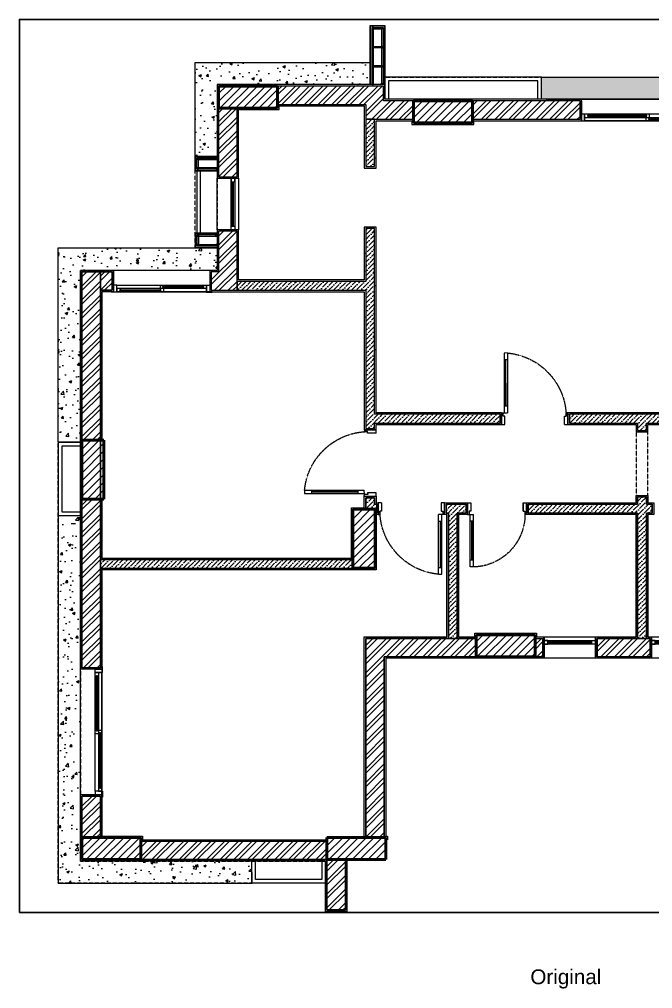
# Model space of a CAD drawing. Header units: metres. Extents: x 0 to 104350, y 982 to 43174.
# Drawn here: x 3403 to 11991, y 30032 to 43174 of the extents above; entities that cross this region are included whole.
import ezdxf
from ezdxf.xclip import XClip

# ---------------------------------------------------------------- set-up
doc = ezdxf.new("R2010")
doc.units = ezdxf.units.M
doc.header["$XCLIPFRAME"] = 2
doc.linetypes.add('DASHED2', pattern=[0.375, 0.25, -0.125])
doc.layers.get('0').update_dxf_attribs({"lineweight": 30})
for name, color, linetype, lineweight in [('A-ANNO-DIMS', 1, 'Continuous', 0), ('A-ANNO-HATCH', 9, 'Continuous', 9), ('A-CLNG-GRID', 2, 'Continuous', 5), ('A-DOOR', 1, 'Continuous', 5), ('A-DOOR-FRAM', 1, 'Continuous', 0), ('A-ELEV-BACK', 1, 'Continuous', 0), ('A-FLOR-OVHD', 1, 'DASHED2', 0), ('A-SECT', 1, 'Continuous', 5), ('A-WALL', 3, 'Continuous', 18), ('A-WINDOW', 10, 'Continuous', 5), ('dimensions', 90, 'Continuous', 30), ('G-ANNO-HATCH', 8, 'Continuous', 0), ('HATCH', 8, 'Continuous', 0), ('S-COLS', 52, 'Continuous', 9)]:
    doc.layers.add(name, color=color, linetype=linetype, lineweight=lineweight)
doc.styles.get("Standard").update_dxf_attribs({"font": 'arial.ttf'})
pattern_1 = [(45, (-188201.82, 51839.08), (-92.807765, 92.807765), []), (45, (-188139.95, 51839.08), (-92.807765, 92.807765), [])]
pattern_2 = [(45, (-188201.82, 51839.084), (23.201941, 85.073785), [109.375, -21.875, 0, -21.875])]
pattern_3 = [(50, (0, 0), (358.6301, -31.37607), [37.5, -412.5]), (355, (0, 0), (-69.3757, 376.0961), [30, -330]), (100.45144, (29.9, -2.6), (289.2544, 344.72), [31.8701, -350.57106]), (46.1842, (0, 100), (533.6207, -82.7596), [56.25, -618.75]), (96.63564, (44.47, 93.1), (467.331, 487.0593), [47.8052, -525.8569]), (351.18416, (0, 100), (467.331, 487.0593), [45, -495]), (21, (50, 75), (298.4535, -201.30945), [37.5, -412.5]), (326, (50, 75), (121.6577, 362.575), [30, -330]), (71.45144, (74.87, 58.22), (420.1112, 161.2656), [31.8701, -350.57106]), (37.5, (0, 0), (6.07993, 166.44693), [0, -326, 0, -335, 0, -331.25]), (7.5, (0, 0), (131.53477, 197.20586), [0, -191, 0, -318.5, 0, -126.25]), (327.5, (-111.5, 0), (266.91122, -11.27744), [0, -125, 0, -390, 0, -517.5]), (317.5, (-161.5, 0), (291.5931, 50.0525), [0, -162.5, 0, -259, 0, -367.5])]
pattern_4 = [(45, (116748.97, -54336.016), (-53.033, 53.033), [])]

# ---------------------------------------------------------------- blocks, each defined once
blk = doc.blocks.new('*U118')
for p, q in [((-5314, 135751), (-5249, 135754)), ((-5251, 134853), (-5299, 135751)), ((-5201, 134855), (-5249, 135754)), ((-5244, 135654), (-5294, 135652)), ((-5271, 135653), (-5234, 134955)), ((-5266, 135653), (-5229, 134955)), ((-5207, 134957), (-5257, 134954)), ((-5201, 134855), (-5251, 134853))]:
    blk.add_line(p, q)
at = {"linetype": 'DASHED2'}
blk.add_arc((-5342, 135819), 974, 278.2926, 1.8703, dxfattribs=at)
at = {"layer": 'A-DOOR-FRAM'}
for p, q in [((-4400, 135977), (-4350, 135980)), ((-4350, 135980), (-4340, 135803)), ((-5349, 135927), (-5299, 135930)), ((-5339, 135749), (-5349, 135927)), ((-5339, 135749), (-5314, 135751)), ((-4340, 135803), (-4365, 135801))]:
    blk.add_line(p, q, dxfattribs=at)
for points in [[(-4400, 135977), (-4393, 135850), (-4368, 135851), (-4365, 135801)], [(-5299, 135930), (-5292, 135802), (-5317, 135801), (-5314, 135751)]]:
    blk.add_lwpolyline(points, dxfattribs=at)
blk = doc.blocks.new('*U126')
for p, q in [((-5317, 135773), (-5382, 135770)), ((-5339, 134971), (-5382, 135770)), ((-5289, 134974), (-5332, 135773)), ((-5377, 135670), (-5327, 135673)), ((-5354, 135671), (-5322, 135073)), ((-5349, 135671), (-5317, 135074)), ((-5345, 135072), (-5295, 135075)), ((-5339, 134971), (-5289, 134974))]:
    blk.add_line(p, q)
at = {"linetype": 'DASHED2'}
blk.add_arc((-5362, 135777), 807, 179.9493, 271.6029, dxfattribs=at)
at = {"layer": 'A-DOOR-FRAM'}
for p, q in [((-5302, 135954), (-5352, 135952)), ((-5292, 135775), (-5302, 135954)), ((-5292, 135775), (-5317, 135773))]:
    blk.add_line(p, q, dxfattribs=at)
for points in [[(-6144, 135779), (-6150, 135909), (-6200, 135906), (-6191, 135727), (-6166, 135728)], [(-6150, 135909), (-6144, 135779), (-6168, 135778), (-6166, 135728)], [(-5352, 135952), (-5345, 135822), (-5320, 135823), (-5317, 135773)]]:
    blk.add_lwpolyline(points, dxfattribs=at)
blk = doc.blocks.new('*U123')
for p, q in [((-0.235, 0.09), (0.978, 0.09)), ((-0.235, 0.045), (-0.235, 0.09)), ((0.978, 0.045), (-0.235, 0.045)), ((0.978, 0.045), (-0.235, 0.045)), ((-0.235, 0.045), (-0.235, 0)), ((-0.235, 0), (0.978, 0)), ((-0.19, 0.045), (-0.19, 0.026)), ((-0.19, 0.018), (-0.19, 0)), ((0.35, 0.09), (0.35, 0.026)), ((0.35, 0.018), (0.35, 0)), ((0.395, 0.09), (0.395, 0.071)), ((0.395, 0.063), (0.395, 0)), ((0.933, 0.09), (0.933, 0.071)), ((0.933, 0.063), (0.933, 0.045)), ((0.978, 0.09), (0.978, 0.045)), ((0.978, 0), (0.978, 0.045))]:
    blk.add_line(p, q)
for points in [[(-0.315, 0), (-0.235, 0), (-0.235, -0.007), (-0.315, -0.007)], [(-0.235, 0.09), (-0.28, 0.09), (-0.28, 0), (-0.235, 0)], [(-0.235, 0.09), (0.978, 0.09), (0.978, 0), (-0.235, 0)], [(-0.196, 0.026), (0.362, 0.026), (0.362, 0.018), (-0.196, 0.018)], [(0.383, 0.071), (0.94, 0.071), (0.94, 0.063), (0.383, 0.063)], [(0.978, 0.09), (1.023, 0.09), (1.023, 0), (0.978, 0)], [(1.058, 0), (0.978, 0), (0.978, -0.007), (1.058, -0.007)]]:
    blk.add_lwpolyline(points, close=True)
blk = doc.blocks.new('*U125')
for p, q in [((-2.079, -0.07), (-1.479, -0.07)), ((-2.079, -0.08), (-1.479, -0.08))]:
    blk.add_line(p, q)
for points in [[(-2.129, 0.14), (-1.429, 0.14), (-1.429, -0.15), (-2.129, -0.15)], [(-2.129, -0.1), (-2.129, -0.05), (-1.429, -0.05), (-1.429, -0.1)], [(-2.129, -0.05), (-2.079, -0.05), (-2.079, -0.1), (-2.129, -0.1)], [(-1.429, -0.05), (-1.479, -0.05), (-1.479, -0.1), (-1.429, -0.1)]]:
    blk.add_lwpolyline(points, close=True)
blk = doc.blocks.new('*U122')
for p, q in [((-0.235, 0.09), (1.376, 0.09)), ((-0.235, 0.045), (-0.235, 0.09)), ((1.376, 0.045), (-0.235, 0.045)), ((1.376, 0.045), (-0.235, 0.045)), ((-0.235, 0.045), (-0.235, 0)), ((-0.235, 0), (1.376, 0)), ((-0.19, 0.045), (-0.19, 0.026)), ((-0.19, 0.018), (-0.19, 0)), ((0.548, 0.09), (0.548, 0.026)), ((0.548, 0.018), (0.548, 0)), ((0.593, 0.09), (0.593, 0.071)), ((0.593, 0.063), (0.593, 0)), ((1.331, 0.09), (1.331, 0.071)), ((1.331, 0.063), (1.331, 0.045)), ((1.376, 0.09), (1.376, 0.045)), ((1.376, 0), (1.376, 0.045))]:
    blk.add_line(p, q)
for points in [[(-0.315, 0), (-0.235, 0), (-0.235, -0.007), (-0.315, -0.007)], [(-0.235, 0.09), (-0.28, 0.09), (-0.28, 0), (-0.235, 0)], [(-0.235, 0.09), (1.376, 0.09), (1.376, 0), (-0.235, 0)], [(-0.196, 0.026), (0.561, 0.026), (0.561, 0.018), (-0.196, 0.018)], [(0.582, 0.071), (1.337, 0.071), (1.337, 0.063), (0.582, 0.063)], [(1.376, 0.09), (1.421, 0.09), (1.421, 0), (1.376, 0)], [(1.456, 0), (1.376, 0), (1.376, -0.007), (1.456, -0.007)]]:
    blk.add_lwpolyline(points, close=True)
blk = doc.blocks.new('*U121')
for p, q in [((-2.079, -0.07), (-1.479, -0.07)), ((-2.079, -0.08), (-1.479, -0.08))]:
    blk.add_line(p, q)
for points in [[(-2.129, 0.14), (-1.429, 0.14), (-1.429, -0.15), (-2.129, -0.15)], [(-2.129, -0.1), (-2.129, -0.05), (-1.429, -0.05), (-1.429, -0.1)], [(-2.129, -0.05), (-2.079, -0.05), (-2.079, -0.1), (-2.129, -0.1)], [(-1.429, -0.05), (-1.479, -0.05), (-1.479, -0.1), (-1.429, -0.1)]]:
    blk.add_lwpolyline(points, close=True)
blk = doc.blocks.new('*U138')
for p, q in [((-0.235, 0.09), (1.473, 0.09)), ((-0.235, 0.045), (-0.235, 0.09)), ((1.473, 0.045), (-0.235, 0.045)), ((1.473, 0.045), (-0.235, 0.045)), ((-0.235, 0.045), (-0.235, 0)), ((-0.235, 0), (1.473, 0)), ((-0.19, 0.045), (-0.19, 0.026)), ((-0.19, 0.018), (-0.19, 0)), ((0.597, 0.09), (0.597, 0.026)), ((0.597, 0.018), (0.597, 0)), ((0.642, 0.09), (0.642, 0.071)), ((0.642, 0.063), (0.642, 0)), ((1.428, 0.09), (1.428, 0.071)), ((1.428, 0.063), (1.428, 0.045)), ((1.473, 0.09), (1.473, 0.045)), ((1.473, 0), (1.473, 0.045))]:
    blk.add_line(p, q)
for points in [[(-0.315, 0), (-0.235, 0), (-0.235, -0.007), (-0.315, -0.007)], [(-0.235, 0.09), (-0.28, 0.09), (-0.28, 0), (-0.235, 0)], [(-0.235, 0.09), (1.473, 0.09), (1.473, 0), (-0.235, 0)], [(-0.196, 0.026), (0.609, 0.026), (0.609, 0.018), (-0.196, 0.018)], [(0.63, 0.071), (1.434, 0.071), (1.434, 0.063), (0.63, 0.063)], [(1.473, 0.09), (1.518, 0.09), (1.518, 0), (1.473, 0)], [(1.553, 0), (1.473, 0), (1.473, -0.007), (1.553, -0.007)]]:
    blk.add_lwpolyline(points, close=True)
blk = doc.blocks.new('hjnhgfhgn')
at = {"layer": 'A-FLOR-OVHD'}
blk.add_lwpolyline([(101259, -22509), (101259, -20379), (97632, -20379), (97632, -11762), (99490, -11762), (99490, -9249), (101865, -9249), (101865, -9549), (99790, -9549), (99790, -12069), (97936, -12069), (97936, -14398), (97936, -20079), (101259, -20079), (101259, -22839)], dxfattribs=at)
blk.add_lwpolyline([(102065, -9449), (106681, -9449), (106681, -9249), (119821, -9249), (119821, -9449), (124433, -9449), (124433, -9749), (119521, -9749), (119521, -9549), (118379, -9550), (118379, -9549), (116503, -9549), (116503, -9550), (110625, -9550), (110625, -9549), (107857, -9549), (107857, -9549), (106977, -9549), (106977, -9749), (102065, -9749)], close=True, dxfattribs=at)
blk = doc.blocks.new('B GF')
at = {"layer": 'A-ANNO-HATCH', "true_color": 0x939598}
h = blk.add_hatch(dxfattribs=at)
h.set_pattern_fill('AR-CONC', color=252, scale=50)
h.set_pattern_definition(pattern_3)
h.paths.add_polyline_path([(147038, -10522), (146738, -10522), (146738, -9249), (149114, -9249), (149114, -9549), (147038, -9549)])
h = blk.add_hatch(dxfattribs=at)
h.set_pattern_fill('AR-CONC', color=252, scale=50)
h.set_pattern_definition([(50, (0, -9699.07), (358.6301, -31.37607), [37.5, -412.5]), (355, (0, -9699.07), (-69.3757, 376.0961), [30, -330]), (100.45144, (29.9, -9701.7), (289.2544, 344.72), [31.8701, -350.57106]), (46.1842, (0, -9599.07), (533.6207, -82.7596), [56.25, -618.75]), (96.63564, (44.47, -9605.96), (467.331, 487.0593), [47.8052, -525.8569]), (351.18416, (0, -9599.07), (467.331, 487.0593), [45, -495]), (21, (50, -9624.07), (298.45353, -201.30945), [37.5, -412.5]), (326, (50, -9624.07), (121.6577, 362.575), [30, -330]), (71.45144, (74.87, -9640.84), (420.1112, 161.2656), [31.8701, -350.57106]), (37.5, (0, -9699.07), (6.07993, 166.44693), [0, -326, 0, -335, 0, -331.25]), (7.5, (0, -9699.07), (131.53477, 197.20586), [0, -191, 0, -318.5, 0, -126.25]), (327.5, (-111.5, -9699.07), (266.91122, -11.27744), [0, -125, 0, -390, 0, -517.5]), (317.5, (-161.5, -9699.07), (291.5931, 50.0525), [0, -162.5, 0, -259, 0, -367.5])])
h.paths.add_polyline_path([(161718, -9549), (161712, -9248), (163283, -9248), (163290, -9549)])
h.paths.add_polyline_path([(169560, -9749), (169560, -9449), (167070, -9449), (167070, -9249), (153929, -9249), (153931, -9449), (151438, -9449), (151436, -9749), (154230, -9749), (154230, -9549), (166691, -9549), (166691, -9749), (171671, -9749), (171671, -9749)])
h = blk.add_hatch(dxfattribs=at)
h.set_pattern_fill('AR-CONC', color=252, scale=50)
h.set_pattern_definition(pattern_3)
h.paths.add_polyline_path([(145184, -14398), (144880, -14398), (144880, -11762), (147038, -11762), (147038, -11861), (147038, -12069), (145184, -12069)])
h = blk.add_hatch(dxfattribs=at)
h.set_pattern_fill('AR-CONC', color=252, scale=50)
h.set_pattern_definition(pattern_3)
h.paths.add_polyline_path([(145184, -15398), (144880, -15398), (144880, -20379), (147507, -20379), (147507, -20079), (145184, -20079)])
at = {"layer": 'A-ANNO-DIMS'}
blk.add_lwpolyline([(147038, -10522), (146738, -10522), (146738, -9249), (149114, -9249), (149114, -9549), (147038, -9549)], close=True, dxfattribs=at)
at = {"layer": 'A-ELEV-BACK'}
for points in [[(171671, -9449), (171671, -9749), (166691, -9749), (166691, -9549), (154230, -9549), (154230, -9749), (151436, -9749), (151436, -9449), (153930, -9449), (153930, -9249), (167070, -9249), (167070, -9449)], [(145184, -14398), (144880, -14398), (144880, -11762), (147038, -11762), (147038, -11861), (147038, -11861), (147038, -12069), (145184, -12069)], [(145184, -15398), (144880, -15398), (144884, -20379), (147512, -20379), (147507, -20079), (145184, -20079)]]:
    blk.add_lwpolyline(points, close=True, dxfattribs=at)
blk = doc.blocks.new('gfbgg')
at = {"layer": 'A-ELEV-BACK'}
for points in [[(104187, -9749), (104187, -9449), (102065, -9449), (102065, -9749)], [(104137, -9749), (104137, -9499), (102115, -9499), (102115, -9749)], [(97936, -15398), (97636, -15398), (97636, -14398), (97936, -14398)], [(97936, -15348), (97686, -15348), (97686, -14448), (97936, -14448)], [(101259, -20079), (101259, -20379), (100259, -20379), (100259, -20079)], [(101209, -20079), (101209, -20329), (100309, -20329), (100309, -20079)]]:
    blk.add_lwpolyline(points, dxfattribs=at)
blk = doc.blocks.new('gtrgtgrtgtg')
at = {"layer": 'A-CLNG-GRID'}
for points in [[(101865, -9549), (101865, -9149), (101865, -8749), (102065, -8749), (102065, -9549)], [(99790, -10722), (99730, -10722), (99490, -10722), (99490, -10522), (99790, -10522)], [(99790, -11562), (99730, -11562), (99490, -11562), (99490, -11762), (99790, -11762)]]:
    blk.add_lwpolyline(points, dxfattribs=at)
at = {"layer": 'A-ELEV-BACK'}
blk.add_lwpolyline([(99515, -11562), (99565, -11562), (99565, -10722), (99515, -10722)], close=True, dxfattribs=at)
at = {"layer": 'A-SECT'}
for points in [[(101870, -9549), (101870, -9149), (101870, -8754), (102060, -8754), (102060, -9549)], [(101890, -9549), (101890, -9149), (101890, -8774), (102040, -8774), (102040, -9549)], [(101910, -9549), (101910, -9149), (101910, -8794), (102020, -8794), (102020, -9549)], [(99790, -10717), (99730, -10717), (99495, -10717), (99495, -10527), (99790, -10527)], [(99790, -10697), (99730, -10697), (99515, -10697), (99515, -10547), (99790, -10547)], [(99790, -10677), (99730, -10677), (99535, -10677), (99535, -10567), (99790, -10567)], [(99790, -11567), (99730, -11567), (99495, -11567), (99495, -11757), (99790, -11757)], [(99790, -11587), (99730, -11587), (99515, -11587), (99515, -11737), (99790, -11737)], [(99790, -11607), (99730, -11607), (99535, -11607), (99535, -11717), (99790, -11717)]]:
    blk.add_lwpolyline(points, dxfattribs=at)
for points in [[(101890, -8794), (101910, -8794), (101910, -8774), (101890, -8774)], [(101893, -8791), (101907, -8791), (101907, -8777), (101893, -8777)], [(102040, -8794), (102020, -8794), (102020, -8774), (102040, -8774)], [(102037, -8791), (102023, -8791), (102023, -8777), (102037, -8777)], [(101890, -9032), (101910, -9032), (101910, -9052), (101890, -9052)], [(101893, -9035), (101907, -9035), (101907, -9049), (101893, -9049)], [(101910, -9032), (102020, -9032), (102020, -9052), (101910, -9052)], [(102040, -9032), (102020, -9032), (102020, -9052), (102040, -9052)], [(102037, -9035), (102023, -9035), (102023, -9049), (102037, -9049)], [(101890, -9311), (101910, -9311), (101910, -9291), (101890, -9291)], [(101893, -9308), (101907, -9308), (101907, -9294), (101893, -9294)], [(101910, -9291), (102020, -9291), (102020, -9311), (101910, -9311)], [(102040, -9311), (102020, -9311), (102020, -9291), (102040, -9291)], [(102037, -9308), (102023, -9308), (102023, -9294), (102037, -9294)], [(101890, -9549), (101910, -9549), (101910, -9529), (101890, -9529)], [(101893, -9546), (101907, -9546), (101907, -9532), (101893, -9532)], [(102040, -9549), (102020, -9549), (102020, -9529), (102040, -9529)], [(102037, -9546), (102023, -9546), (102023, -9532), (102037, -9532)], [(99535, -10547), (99535, -10567), (99515, -10567), (99515, -10547)], [(99532, -10550), (99532, -10564), (99518, -10564), (99518, -10550)], [(99790, -10547), (99790, -10567), (99770, -10567), (99770, -10547)], [(99787, -10550), (99787, -10564), (99773, -10564), (99773, -10550)], [(99535, -10697), (99535, -10677), (99515, -10677), (99515, -10697)], [(99532, -10694), (99532, -10680), (99518, -10680), (99518, -10694)], [(99790, -10697), (99790, -10677), (99770, -10677), (99770, -10697)], [(99787, -10694), (99787, -10680), (99773, -10680), (99773, -10694)], [(99535, -11587), (99535, -11607), (99515, -11607), (99515, -11587)], [(99532, -11590), (99532, -11604), (99518, -11604), (99518, -11590)], [(99790, -11587), (99790, -11607), (99770, -11607), (99770, -11587)], [(99787, -11590), (99787, -11604), (99773, -11604), (99773, -11590)], [(99535, -11737), (99535, -11717), (99515, -11717), (99515, -11737)], [(99532, -11734), (99532, -11720), (99518, -11720), (99518, -11734)], [(99790, -11737), (99790, -11717), (99770, -11717), (99770, -11737)], [(99787, -11734), (99787, -11720), (99773, -11720), (99773, -11734)]]:
    blk.add_lwpolyline(points, close=True, dxfattribs=at)
blk = doc.blocks.new('M_Concrete-Rectangular-Column - C4-300_800-V3-0-6-4th floor columns')
at = {"layer": 'S-COLS'}
h = blk.add_hatch(dxfattribs=at)
h.set_pattern_fill('FP_6', color=256, style=0, pattern_type=2)
h.set_pattern_definition([(224.998, (-12.304, 7.91), (0.05303116, -0.05303486), [])])
h.paths.add_polyline_path([(0.15, 0.4), (-0.15, 0.4), (-0.15, -0.4), (0.15, -0.4)])
at = {"layer": 'S-COLS', "lineweight": 50}
for p, q in [((0.15, 0.4), (-0.15, 0.4)), ((-0.15, 0.4), (-0.15, -0.4)), ((0.15, -0.4), (0.15, 0.4)), ((-0.15, -0.4), (0.15, -0.4))]:
    blk.add_line(p, q, dxfattribs=at)
blk = doc.blocks.new('Typical')
at = {"layer": 'S-COLS'}
h = blk.add_hatch(dxfattribs=at)
h.set_pattern_fill('FP_1', color=256, scale=1000, style=0, pattern_type=2)
h.set_pattern_definition(pattern_4)
h.paths.add_polyline_path([(103274, -40586), (103274, -40286), (102474, -40286), (102474, -40586)])
h = blk.add_hatch(dxfattribs=at)
h.set_pattern_fill('FP_1', color=256, scale=1000, style=0, pattern_type=2)
h.set_pattern_definition(pattern_4)
h.paths.add_polyline_path([(105916, -40786), (105916, -40486), (105116, -40486), (105116, -40786)])
h = blk.add_hatch(dxfattribs=at)
h.set_pattern_fill('FP_1', color=256, scale=1000, style=0, pattern_type=2)
h.set_pattern_definition(pattern_4)
h.paths.add_polyline_path([(100918, -45887), (100918, -45087), (100618, -45087), (100618, -45887)])
h = blk.add_hatch(dxfattribs=at)
h.set_pattern_fill('FP_1', color=256, scale=1000, style=0, pattern_type=2)
h.set_pattern_definition(pattern_4)
h.paths.add_polyline_path([(106767, -48026), (106767, -47726), (105967, -47726), (105967, -48026)])
h = blk.add_hatch(dxfattribs=at)
h.set_pattern_fill('FP_1', color=256, scale=1000, style=0, pattern_type=2)
h.set_pattern_definition(pattern_4)
h.paths.add_polyline_path([(101420, -50776), (101420, -50476), (100620, -50476), (100620, -50776)])
h = blk.add_hatch(dxfattribs=at)
h.set_pattern_fill('FP_1', color=256, scale=1000, style=0, pattern_type=2)
h.set_pattern_definition(pattern_4)
h.paths.add_polyline_path([(104743, -50776), (104743, -50476), (103943, -50476), (103943, -50776)])
at = {"layer": 'S-COLS', "lineweight": 50}
for p, q in [((103274, -40286), (102474, -40286)), ((102474, -40286), (102474, -40586)), ((103274, -40586), (103274, -40286)), ((102474, -40586), (103274, -40586)), ((105916, -40486), (105116, -40486)), ((105116, -40486), (105116, -40786)), ((105916, -40786), (105916, -40486)), ((105116, -40786), (105916, -40786)), ((100618, -45087), (100618, -45887)), ((100918, -45087), (100618, -45087)), ((100918, -45887), (100918, -45087)), ((100618, -45887), (100918, -45887)), ((106767, -47726), (105967, -47726)), ((105967, -47726), (105967, -48026)), ((106767, -48026), (106767, -47726)), ((105967, -48026), (106767, -48026)), ((101420, -50476), (100620, -50476)), ((100620, -50476), (100620, -50776)), ((101420, -50776), (101420, -50476)), ((104743, -50476), (103943, -50476)), ((103943, -50476), (103943, -50776)), ((104743, -50776), (104743, -50476)), ((100620, -50776), (101420, -50776)), ((103943, -50776), (104743, -50776))]:
    blk.add_line(p, q, dxfattribs=at)
at = {"layer": 'S-COLS', "xscale": 999.9999999999998, "yscale": 999.9999999999998, "zscale": 999.9999999999998, "rotation": 180.0015117554208}
blk.add_blockref('M_Concrete-Rectangular-Column - C4-300_800-V3-0-6-4th floor columns', (104445, -46426), dxfattribs=at)

msp = doc.modelspace()

# ---------------------------------------------------------------- hatches: boundary and pattern name
at = {"layer": 'G-ANNO-HATCH'}
h = msp.add_hatch(dxfattribs=at)
h.set_pattern_fill('ANSI32', color=256, scale=350)
h.set_pattern_definition(pattern_1)
h.paths.add_polyline_path([(8747.391, 42070.236), (8340.81, 42070.236), (8340.81, 42270.236), (6905.133, 42270.236), (6905.133, 42020.236), (8101.026, 42020.236), (8101.026, 41820.236), (8747.391, 41820.236)])
h = msp.add_hatch(dxfattribs=at)
h.set_pattern_fill('ANSI32', color=256, scale=350)
h.set_pattern_definition(pattern_1)
h.paths.add_polyline_path([(11006.365, 42070.236), (9547.391, 42070.236), (9547.391, 41820.236), (10309.026, 41820.236), (10429.026, 41820.236), (11006.365, 41820.236)])
h = msp.add_hatch(dxfattribs=at)
h.set_pattern_fill('ANSI32', color=256, scale=350)
h.set_pattern_definition(pattern_1)
h.paths.add_polyline_path([(6105.133, 41040.236), (6355.131, 41040.236), (6355.132, 41970.236), (6105.133, 41970.236)])
h = msp.add_hatch(dxfattribs=at)
h.set_pattern_fill('ANSI36', color=256, scale=350)
h.set_pattern_definition(pattern_2)
h.paths.add_polyline_path([(8221.026, 41820.236), (8101.026, 41820.236), (8101.026, 41178.367), (8221.026, 41178.367)])
h = msp.add_hatch(dxfattribs=at)
h.set_pattern_fill('ANSI32', color=256, scale=350)
h.set_pattern_definition(pattern_1)
h.paths.add_polyline_path([(6004.294, 39750.236), (6004.294, 39500.236), (6355.128, 39500.236), (6355.13, 40300.236), (6105.133, 40300.236), (6105.133, 39750.236)])
h = msp.add_hatch(dxfattribs=at)
h.set_pattern_fill('ANSI36', color=256, scale=350)
h.set_pattern_definition(pattern_2)
h.paths.add_polyline_path([(9921.725, 37820.236), (8221.026, 37820.236), (8221.026, 40338.374), (8101.026, 40338.374), (8101.026, 39620.236), (6355.129, 39620.236), (6355.128, 39500.236), (8101.026, 39500.236), (8101.026, 37628.164), (8221.026, 37628.164), (8221.026, 37700.236), (9921.725, 37700.236)])
h = msp.add_hatch(dxfattribs=at)
h.set_pattern_fill('ANSI32', color=256, scale=350)
h.set_pattern_definition(pattern_1)
h.paths.add_polyline_path([(4501.026, 35470.29), (4501.026, 39750.236), (4251.026, 39750.236), (4251.026, 37469.872), (4501.026, 37469.872)])
h = msp.add_hatch(dxfattribs=at)
h.set_pattern_fill('ANSI32', color=256, scale=350)
h.set_pattern_definition([(45, (-189166.1, 51870.65), (-92.807765, 92.807765), []), (45, (-189104.23, 51870.65), (-92.807765, 92.807765), [])])
h.paths.add_polyline_path([(4661.026, 39750.236), (4501.026, 39750.236), (4501.026, 39500.236), (4661.026, 39500.236)])
h = msp.add_hatch(dxfattribs=at)
h.set_pattern_fill('ANSI36', color=256, scale=350)
h.set_pattern_definition(pattern_2)
h.paths.add_polyline_path([(13627.954, 37820.236), (10861.72, 37820.236), (10861.72, 37700.236), (11786.662, 37700.236), (11786.662, 37600.236), (11906.662, 37600.236), (11906.662, 37700.236), (13627.954, 37700.236)])
h = msp.add_hatch(dxfattribs=at)
h.set_pattern_fill('ANSI32', color=256, scale=350)
h.set_pattern_definition(pattern_1)
h.paths.add_polyline_path([(4501.026, 36669.872), (4251.026, 36669.872), (4251.026, 34382.901), (4501.026, 34382.901)])
h = msp.add_hatch(dxfattribs=at)
h.set_pattern_fill('ANSI36', color=256, scale=350)
h.set_pattern_definition(pattern_2)
h.paths.add_polyline_path([(8221.026, 36688.17), (8101.026, 36688.17), (8101.026, 36530.237), (8226.363, 36530.237), (8226.363, 36480.236), (8249.27, 36480.236), (8249.27, 36600.236), (8221.026, 36600.236)])
h = msp.add_hatch(dxfattribs=at)
h.set_pattern_fill('ANSI36', color=256, scale=350)
h.set_pattern_definition(pattern_2)
h.paths.add_polyline_path([(11986.662, 36600.236), (11906.662, 36600.236), (11906.662, 36700.236), (11786.662, 36700.236), (11786.662, 36600.236), (10301.027, 36600.236), (10301.027, 36480.236), (11786.662, 36480.236), (11786.662, 34780.224), (11906.664, 34780.224), (11906.662, 36480.236), (11986.662, 36480.236)])
h = msp.add_hatch(dxfattribs=at)
h.set_pattern_fill('ANSI36', color=256, scale=350)
h.set_pattern_definition(pattern_2)
h.paths.add_polyline_path([(9461.027, 36600.236), (9189.265, 36600.236), (9189.265, 36480.236), (9221.03, 36480.236), (9221.026, 34780.236), (9338.07, 34780.236), (9338.074, 36480.236), (9461.032, 36480.236)])
h = msp.add_hatch(dxfattribs=at)
h.set_pattern_fill('ANSI36', color=256, scale=350)
h.set_pattern_definition(pattern_2)
h.paths.add_polyline_path([(7926.363, 35850.236), (4501.026, 35850.236), (4501.026, 35730.236), (7926.363, 35730.236)])
h = msp.add_hatch(dxfattribs=at)
h.set_pattern_fill('ANSI32', color=256, scale=350)
h.set_pattern_definition(pattern_1)
h.paths.add_polyline_path([(8351.026, 34530.236), (9598.448, 34530.236), (9598.448, 34780.236), (8221.026, 34780.236), (8101.026, 34780.236), (8101.026, 32080.236), (8351.026, 32080.236)])
h = msp.add_hatch(dxfattribs=at)
h.set_pattern_fill('ANSI32', color=256, scale=350)
h.set_pattern_definition([(45, (-186535.96, 54001.51), (-92.807765, 92.807765), []), (45, (-186474.08, 54001.51), (-92.807765, 92.807765), [])])
h.paths.add_polyline_path([(10398.448, 34780.224), (10498.448, 34780.224), (10498.448, 34530.23), (10398.448, 34530.23)])
h = msp.add_hatch(dxfattribs=at)
h.set_pattern_fill('ANSI32', color=256, scale=350)
h.set_pattern_definition(pattern_1)
h.paths.add_polyline_path([(11238.449, 34779.956), (11238.448, 34530.812), (11956.632, 34531.404), (11956.631, 34780.236), (11906.664, 34780.236), (11906.666, 34780.499)])
h = msp.add_hatch(dxfattribs=at)
h.set_pattern_fill('ANSI32', color=256, scale=350)
h.set_pattern_definition(pattern_1)
h.paths.add_polyline_path([(4501.026, 32641.943), (4251.026, 32641.943), (4251.026, 32080.236), (4501.026, 32080.236)])
h = msp.add_hatch(dxfattribs=at)
h.set_pattern_fill('ANSI32', color=256, scale=350)
h.set_pattern_definition(pattern_1)
h.paths.add_polyline_path([(7574.041, 32030.236), (5051.026, 32030.236), (5051.026, 31780.236), (7574.041, 31780.236)])
h = msp.add_hatch(dxfattribs=at)
h.set_pattern_fill('ANSI32', color=256, scale=350)
h.set_pattern_definition([(45, (-185173.12, 51839.08), (-92.807765, 92.807765), []), (45, (-185111.25, 51839.08), (-92.807765, 92.807765), [])])
h.paths.add_polyline_path([(7824.041, 31780.236), (7574.041, 31780.236), (7574.041, 31098.523), (7824.041, 31098.523)])

# ---------------------------------------------------------------- linework, layer by layer
msp.add_lwpolyline([(3402.514, 31064.661), (19730.625, 31064.661), (19730.625, 43174.113), (3402.514, 43174.113)], close=True)
at = {"layer": 'A-CLNG-GRID'}
for p, q in [((9169.265, 36460.236), (9169.265, 36620.236)), ((9169.265, 36620.236), (9481.026, 36620.236)), ((9481.026, 36620.236), (9481.033, 36460.236)), ((9201.03, 36460.236), (9169.265, 36460.236)), ((9201.026, 34800.236), (9201.03, 36460.236)), ((9358.074, 36460.236), (9358.071, 34800.236)), ((9481.033, 36460.236), (9358.074, 36460.236)), ((9578.448, 34800.235), (9578.448, 34850.236)), ((9578.448, 34850.236), (10418.448, 34850.236)), ((10418.448, 34850.236), (10418.448, 34800.224)), ((8081.026, 32080.236), (8081.026, 34800.236)), ((8081.026, 34800.236), (9201.026, 34800.236)), ((9358.071, 34800.236), (9578.448, 34800.235)), ((10418.448, 34800.224), (10518.448, 34800.224)), ((10518.448, 34800.224), (10518.448, 34510.23)), ((10518.448, 34510.23), (8371.026, 34510.236)), ((8371.026, 34510.236), (8371.026, 32100.236)), ((4231.026, 31760.236), (4231.026, 32661.943)), ((4231.026, 32661.943), (4521.026, 32661.943)), ((4521.026, 32661.943), (4521.026, 32100.236)), ((4521.026, 32100.236), (5071.026, 32100.236)), ((5071.026, 32100.236), (5071.026, 32050.236)), ((8371.026, 32100.236), (8394.041, 32100.236)), ((8394.041, 32100.236), (8394.041, 32050.236)), ((5071.026, 32050.236), (7574.041, 32050.236)), ((7554.041, 31760.236), (4231.026, 31760.236)), ((7554.041, 31078.523), (7554.041, 31760.236)), ((7844.041, 31760.236), (7844.041, 31078.523)), ((7844.041, 31078.523), (7554.041, 31078.523))]:
    msp.add_line(p, q, dxfattribs=at)
for points in [[(6375.133, 41020.236), (6375.133, 41950.236), (6925.133, 41950.236), (6925.133, 42000.236), (8081.026, 42000.236), (8081.026, 41158.367), (8241.026, 41158.367), (8241.026, 41800.236), (8727.391, 41800.236), (8727.391, 41750.236), (9567.391, 41750.236), (9567.391, 41800.236), (11026.365, 41800.236), (11026.365, 42090.236), (8360.81, 42090.236), (8360.81, 42290.236), (6085.133, 42290.236), (6085.133, 41020.236)], [(10841.72, 37680.236), (11766.662, 37680.236), (11766.662, 37580.236), (11926.662, 37580.236), (11926.662, 37680.236), (13542.053, 37680.236), (14147.954, 37680.245), (14147.954, 38220.244), (13562.053, 38220.244), (13562.053, 41950.237), (14400.145, 41950.238), (14400.145, 42290.237), (13272.053, 42290.236), (13272.053, 42090.236), (12822.549, 42090.236), (12822.549, 41800.236), (13402.053, 41800.236), (13402.053, 37840.236), (10841.72, 37840.236)], [(6375.133, 40320.236), (6085.133, 40320.236), (6085.133, 39770.236), (5984.294, 39770.236), (5984.294, 39480.236), (8081.026, 39480.236), (8081.026, 37608.164), (8241.026, 37608.164), (8241.026, 37680.236), (9941.725, 37680.236), (9941.725, 37840.236), (8241.026, 37840.236), (8241.026, 40358.374), (8081.026, 40358.374), (8081.026, 39640.236), (6375.133, 39640.236)], [(11976.632, 34800.236), (11976.632, 34510.236), (11218.448, 34510.236), (11218.448, 34800.211), (11766.662, 34800.223), (11766.662, 36460.236), (10281.027, 36460.236), (10281.027, 36620.236), (11766.662, 36620.236), (11766.662, 36720.236), (11926.662, 36720.236), (11926.662, 36620.236), (12006.662, 36620.236), (12006.663, 36460.236), (11926.663, 36460.236), (11926.664, 34800.236)]]:
    msp.add_lwpolyline(points, close=True, dxfattribs=at)
msp.add_lwpolyline([(4521.026, 36669.872), (4521.026, 35870.236), (7906.363, 35870.236), (7906.363, 36550.237), (8081.026, 36550.237), (8081.026, 36708.17), (8241.026, 36708.17), (8241.026, 36620.236), (8269.27, 36620.236), (8269.27, 36460.236), (8241.026, 36460.236), (8241.026, 35710.236), (4521.026, 35710.236), (4521.026, 35390.29), (4521.026, 35390.29), (4521.026, 34550.29), (4521.026, 34550.29), (4521.026, 34362.901), (4231.026, 34362.901), (4231.026, 39770.236), (4681.026, 39770.236), (4681.026, 39480.236), (4571.026, 39480.236), (4571.026, 39480.236), (4521.026, 39480.236), (4521.026, 37469.872)], dxfattribs=at)
at = {"layer": 'A-FLOR-OVHD'}
msp.add_lwpolyline([(11926.662, 37580.236), (11766.662, 37580.236), (11766.662, 36720.236), (11926.662, 36720.236)], close=True, dxfattribs=at)
at = {"layer": 'A-WALL'}
for p, q in [((9189.265, 36480.236), (9189.265, 36600.236)), ((9189.265, 36600.236), (9461.027, 36600.236)), ((9461.027, 36600.236), (9461.032, 36480.236)), ((9221.03, 36480.236), (9189.265, 36480.236)), ((9221.026, 34780.236), (9221.03, 36480.236)), ((9338.074, 36480.236), (9338.07, 34780.236)), ((9461.032, 36480.236), (9338.074, 36480.236)), ((8221.026, 35730.236), (8101.026, 35730.236)), ((9598.448, 34780.235), (9598.448, 34830.236)), ((9598.448, 34830.236), (10398.448, 34830.236)), ((10398.448, 34830.236), (10398.448, 34780.224)), ((8101.026, 32080.236), (8101.026, 34780.236)), ((8101.026, 34780.236), (9221.026, 34780.236)), ((9338.07, 34780.236), (9598.448, 34780.235)), ((10398.448, 34780.224), (10498.448, 34780.224)), ((10498.448, 34780.224), (10498.448, 34530.23)), ((10498.448, 34530.23), (8351.026, 34530.236)), ((8351.026, 34530.236), (8351.026, 32080.236)), ((4251.026, 31780.236), (4251.026, 32641.943)), ((4251.026, 32641.943), (4501.026, 32641.943)), ((4501.026, 32641.943), (4501.026, 32080.236)), ((4501.026, 32080.236), (5051.026, 32080.236)), ((5051.026, 32080.236), (5051.026, 32030.236)), ((8351.026, 32080.236), (8374.041, 32080.236)), ((8374.041, 32080.236), (8374.041, 32030.236)), ((5051.026, 32030.236), (7574.041, 32030.236)), ((7574.041, 31780.236), (4251.026, 31780.236)), ((7574.041, 31098.523), (7574.041, 31780.236)), ((7824.041, 31780.236), (7824.041, 31098.523)), ((7824.041, 31098.523), (7574.041, 31098.523))]:
    msp.add_line(p, q, dxfattribs=at)
for points in [[(6355.133, 41040.236), (6355.133, 41970.236), (6905.133, 41970.236), (6905.133, 42020.236), (8101.026, 42020.236), (8101.026, 41178.367), (8221.026, 41178.367), (8221.026, 41820.236), (8747.391, 41820.236), (8747.391, 41770.236), (9547.391, 41770.236), (9547.391, 41820.236), (11006.365, 41820.236), (11006.365, 42070.236), (8340.81, 42070.236), (8340.81, 42270.236), (6105.133, 42270.236), (6105.133, 41040.236)], [(10861.72, 37700.236), (11786.662, 37700.236), (11786.662, 37600.236), (11906.662, 37600.236), (11906.662, 37700.236), (13542.053, 37700.236), (14127.954, 37700.244), (14127.954, 38200.244), (13542.053, 38200.244), (13542.053, 41970.237), (14380.145, 41970.238), (14380.145, 42270.237), (13292.053, 42270.236), (13292.053, 42070.236), (12842.549, 42070.236), (12842.549, 41820.236), (13422.053, 41820.236), (13422.053, 37820.236), (10861.72, 37820.236)], [(11956.632, 34780.236), (11956.632, 34530.236), (11238.448, 34530.236), (11238.448, 34780.211), (11786.662, 34780.224), (11786.662, 36480.236), (10301.027, 36480.236), (10301.027, 36600.236), (11786.662, 36600.236), (11786.662, 36700.236), (11906.662, 36700.236), (11906.662, 36600.236), (11986.662, 36600.236), (11986.662, 36480.236), (11906.662, 36480.236), (11906.664, 34780.236)]]:
    msp.add_lwpolyline(points, close=True, dxfattribs=at)
for points in [[(6355.133, 40300.236), (6105.133, 40300.236), (6105.133, 39750.236), (6004.294, 39750.236), (6004.294, 39500.236), (8101.026, 39500.236), (8101.026, 37628.164), (8221.026, 37628.164), (8221.026, 37700.236), (9921.725, 37700.236), (9921.725, 37820.236), (8221.026, 37820.236), (8221.026, 40338.374), (8101.026, 40338.374), (8101.026, 39620.236), (6355.133, 39620.236), (6355.133, 40300.236)], [(4501.026, 36669.872), (4501.026, 35850.236), (7926.363, 35850.236), (7926.363, 36530.237), (8101.026, 36530.237), (8101.026, 36688.17), (8221.026, 36688.17), (8221.026, 36600.236), (8249.27, 36600.236), (8249.27, 36480.236), (8221.026, 36480.236), (8221.026, 35730.236), (4501.026, 35730.236), (4501.026, 35370.29), (4501.026, 35370.29), (4501.026, 34570.29), (4501.026, 34570.29), (4501.026, 34382.901), (4251.026, 34382.901), (4251.026, 39750.236), (4661.026, 39750.236), (4661.026, 39500.236), (4551.026, 39500.236), (4551.026, 39500.236), (4501.026, 39500.236), (4501.026, 37469.872)]]:
    msp.add_lwpolyline(points, dxfattribs=at)
at = {"layer": 'A-WINDOW'}
for p, q in [((10546.487, 42090.236), (12846.487, 42090.236)), ((5988.7, 39770.236), (4671.026, 39770.236)), ((4231.026, 32661.943), (4231.026, 34362.901))]:
    msp.add_line(p, q, dxfattribs=at)
msp.add_lwpolyline([(11026.365, 42070.236), (11026.365, 41820.236)], dxfattribs=at)
at = {"layer": 'G-ANNO-HATCH'}
for points in [[(4661.026, 39750.236), (4501.026, 39750.236), (4501.026, 39500.236), (4661.026, 39500.236)], [(10398.448, 34780.224), (10498.448, 34780.224), (10498.448, 34530.23), (10398.448, 34530.23)]]:
    msp.add_lwpolyline(points, close=True, dxfattribs=at)
at = {"layer": 'HATCH'}
msp.add_line((8374.041, 32030.236), (8374.041, 31780.236), dxfattribs=at)
for points in [[(8747.391, 42070.236), (8340.81, 42070.236), (8340.81, 42270.236), (6905.133, 42270.236), (6905.133, 42020.236), (8101.026, 42020.236), (8101.026, 41820.236), (8747.391, 41820.236)], [(11006.365, 42070.236), (9547.391, 42070.236), (9547.391, 41820.236), (10309.026, 41820.236), (10429.026, 41820.236), (11006.365, 41820.236)], [(6105.133, 41040.236), (6355.131, 41040.236), (6355.132, 41970.236), (6105.133, 41970.236)], [(8221.026, 41820.236), (8101.026, 41820.236), (8101.026, 41178.367), (8221.026, 41178.367), (8221.026, 41820.236)], [(6355.13, 40300.236), (6105.133, 40300.236), (6105.133, 39750.236), (6004.294, 39750.236), (6004.294, 39500.236), (6355.128, 39500.236)], [(9921.725, 37820.236), (8221.026, 37820.236), (8221.026, 40338.374), (8101.026, 40338.374), (8101.026, 39620.236), (6355.129, 39620.236), (6355.128, 39500.236), (8101.026, 39500.236), (8101.026, 37628.164), (8221.026, 37628.164), (8221.026, 37700.236), (9921.725, 37700.236), (9921.725, 37820.236)], [(4501.026, 35470.29), (4501.026, 39750.236), (4251.026, 39750.236), (4251.026, 37469.872), (4501.026, 37469.872)], [(13047.391, 37820.236), (10861.72, 37820.236), (10861.72, 37700.236), (11786.662, 37700.236), (11786.662, 37600.236), (11906.662, 37600.236), (11906.662, 37700.236), (13627.954, 37700.236), (13627.954, 37820.236)], [(4501.026, 36669.872), (4251.026, 36669.872), (4251.026, 34382.901), (4501.026, 34382.901)], [(8221.026, 36688.17), (8101.026, 36688.17), (8101.026, 36530.237), (8226.363, 36530.237), (8226.363, 36480.236), (8249.27, 36480.236), (8249.27, 36600.236), (8221.026, 36600.236), (8221.026, 36688.17)], [(11986.662, 36600.236), (11906.662, 36600.236), (11906.662, 36700.236), (11786.662, 36700.236), (11786.662, 36600.236), (10301.027, 36600.236), (10301.027, 36480.236), (11786.662, 36480.236), (11786.662, 34780.224), (11906.664, 34780.224), (11906.662, 36480.236), (11986.662, 36480.236), (11986.662, 36600.236)], [(9461.027, 36600.236), (9189.265, 36600.236), (9189.265, 36480.236), (9221.03, 36480.236), (9221.026, 34780.236), (9338.07, 34780.236), (9338.074, 36480.236), (9461.032, 36480.236), (9461.027, 36600.236)], [(7926.363, 35850.236), (4501.026, 35850.236), (4501.026, 35730.236), (7926.363, 35730.236), (7926.363, 35850.236)], [(8351.026, 34530.236), (9598.448, 34530.236), (9598.448, 34780.236), (8221.026, 34780.236), (8101.026, 34780.236), (8101.026, 32080.236), (8351.026, 32080.236)], [(11956.631, 34780.236), (11906.664, 34780.236), (11906.664, 34780.236), (11238.447, 34780.219), (11238.448, 34531.355), (11956.632, 34531.404)], [(4501.026, 32641.943), (4251.026, 32641.943), (4251.026, 32080.236), (4501.026, 32080.236)], [(7574.041, 32030.236), (5051.026, 32030.236), (5051.026, 31780.236), (7574.041, 31780.236)], [(7824.041, 31780.236), (7574.041, 31780.236), (7574.041, 31098.523), (7824.041, 31098.523)]]:
    msp.add_lwpolyline(points, close=True, dxfattribs=at)

# ---------------------------------------------------------------- block references
ref = msp.add_blockref('Typical', (-96368.841, 82556.63))
XClip(ref).set_block_clipping_path([(99771.3550347491, -51491.9684601382), (116099.4655573423, -39382.5165601852)])
at = {"layer": 'A-DOOR'}
for name, p, xscale, yscale, zscale, rotation in [('*U118', (8233.629, 160096.376), -0.8999943595947164, 0.8999943595947164, 0.8999943595947176, 183.0527476103887), ('*U118', (-114175.114, 35000.073), -0.8999943595947176, 0.8999943595947176, 0.8999943595947176, 273.0527476103887), ('*U118', (10877.361, -85795.904), -0.8999943595947165, 0.8999943595947165, 0.8999943595947176, 3.052747610388726), ('*U126', (11210.945, -84307.614), -0.8888888888888629, 0.8888888888888629, 0.888888888888864, 3.052747610388726)]:
    msp.add_blockref(name, p, dxfattribs=dict(at, xscale=xscale, yscale=yscale, zscale=zscale, rotation=rotation))
at = {"layer": 'A-ELEV-BACK', "color": 4}
ref = msp.add_blockref('hjnhgfhgn', (-93704.593, 51839.084), dxfattribs=at)
XClip(ref).set_block_clipping_path([(97107.1068899558, -20774.4229380071), (113435.217412549, -8664.9710380541)])
at = {"layer": 'A-ELEV-BACK'}
ref = msp.add_blockref('gfbgg', (-93704.593, 51839.084), dxfattribs=at)
XClip(ref).set_block_clipping_path([(97107.1068899558, -20774.4229380071), (113435.217412549, -8664.9710380541)])
at = {"layer": 'A-ELEV-BACK', "color": 4}
ref = msp.add_blockref('gtrgtgrtgtg', (-93704.593, 51839.084), dxfattribs=at)
XClip(ref).set_block_clipping_path([(97107.1068899558, -20774.4229380071), (113435.217412549, -8664.9710380541)])
at = {"layer": 'A-FLOR-OVHD'}
ref = msp.add_blockref('B GF', (-140953.206, 51839.084), dxfattribs=at)
XClip(ref).set_block_clipping_path([(144355.7199953097, -20774.4229380089), (160683.8305179029, -8664.9710380559)])
at = {"layer": 'A-WINDOW', "yscale": 1000.000000000002}
for name, p, xscale, zscale in [('*U138', (12542.549, 41800.236), -1000.000000000002, 1000), ('*U123', (4961.026, 39480.236), 1000.000000000002, 1000.000000000002)]:
    msp.add_blockref(name, p, dxfattribs=dict(at, xscale=xscale, zscale=zscale))
at = {"layer": 'A-WINDOW'}
for name, p, xscale, yscale, zscale, rotation in [('*U121', (6225.133, 42449.723), 1000.000000000041, 1000.000000000041, 1000.000000000041, 90), ('*U125', (9088.961, 34650.224), 1000.00000000003, 1000.00000000003, 1000.00000000003, 179.9999999999999), ('*U125', (10547.145, 34650.224), 1000.00000000003, 1000.00000000003, 1000.00000000003, 179.9999999999999), ('*U122', (4521.026, 32941.943), 1000.000000000013, 1000.000000000013, 1000.000000000013, 90)]:
    msp.add_blockref(name, p, dxfattribs=dict(at, xscale=xscale, yscale=yscale, zscale=zscale, rotation=rotation))

# ---------------------------------------------------------------- texts
at = {"layer": 'dimensions', "insert": (10333.207, 30291.878), "char_height": 200, "attachment_point": 1}
msp.add_mtext_dynamic_manual_height_columns('Original', width=3643.64835, gutter_width=12.5, heights=[0], dxfattribs=at)

doc.saveas('drawing.dxf')
